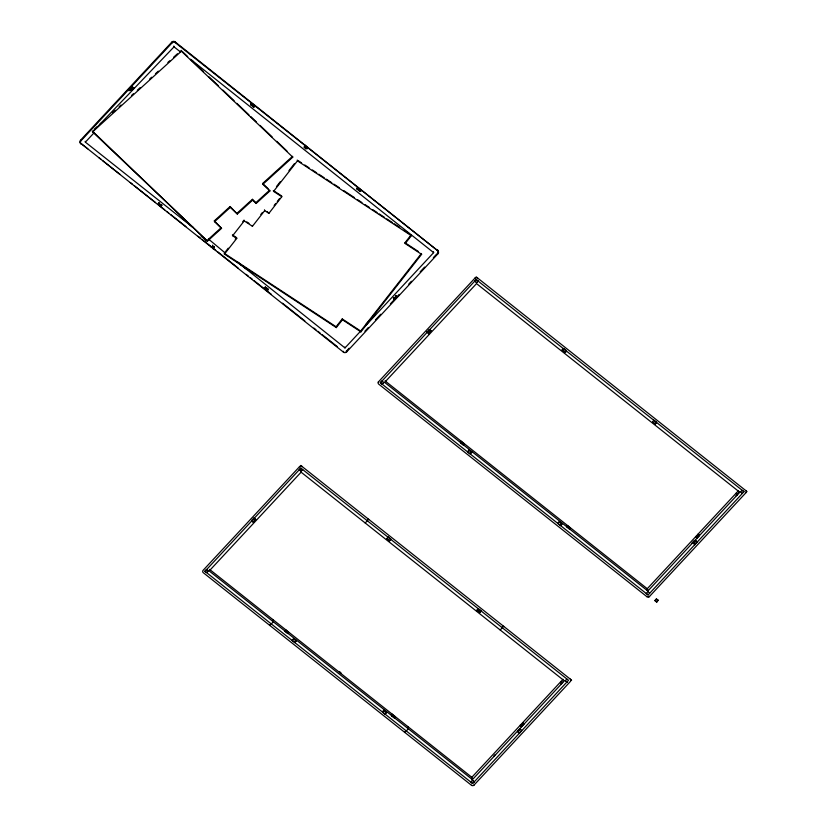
<?xml version="1.0" encoding="UTF-8"?>
<svg xmlns="http://www.w3.org/2000/svg" width="827" height="827" viewBox="0 0 827 827"><rect width="100%" height="100%" fill="white"/><g stroke="black" fill="none" stroke-linecap="round" stroke-linejoin="round"><path stroke-width="1.24" d="M270.16 624.612L269.871 625.481L273.313 621.78L272.724 619.475M405.168 731.626L404.879 732.484L408.311 728.794L407.721 726.478M746.047 492.613L649.515 596.443A2.057 1.881 -14.4 0 1 648.813 596.939M264.495 209.8L264.702 210.616L252.442 226.298L244.244 220.912L244.027 220.085L242.745 221.729M274.14 205.489L275.701 203.473M277.262 201.468L279.598 198.449M264.702 210.616L268.899 213.345L281.79 196.723L281.573 195.896L273.365 190.551L273.572 191.368L281.79 196.723M336.31 327.585L336.103 326.768L342.233 318.933L342.44 319.749L336.31 327.585L224.458 254.106L236.739 238.424L232.635 235.726L244.244 220.912M225.864 251.222L228.242 248.193M235.219 239.272L236.532 237.597L232.428 234.909L232.635 235.726M276.476 186.571L280.374 181.599M288.943 170.651L294.391 163.684M273.572 191.368L297.462 160.862L297.255 160.045M260.836 214.482L262.428 212.456M405.209 243.551L404.992 242.725L411.133 234.889L411.35 235.705L405.209 243.551L421.605 254.323L360.892 331.875L342.44 319.749M360.892 331.875L360.686 331.048L421.388 253.496L421.605 254.323M378.28 382.136A1.871 1.716 -14.4 0 1 378.477 381.836L474.884 278.192A1.943 1.788 -14.4 0 1 477.499 277.862M80.591 143.133A2.316 2.13 -14.4 0 1 80.539 140.228L171.799 42.125A2.316 2.13 -14.4 0 1 175.055 41.836L437.783 250.746A2.316 2.13 -14.4 0 1 437.959 253.765L346.709 351.857A2.316 2.13 -14.4 0 1 343.443 352.147L80.715 143.247L87.796 148.85M80.932 144.063A2.316 2.13 -14.4 0 1 80.746 141.045L172.006 42.952A2.316 2.13 -14.4 0 1 175.272 42.663L437.783 250.746M129.498 88.799L131.793 86.328L132.961 87.92L130.676 90.381L129.498 88.799L130.459 89.554L132.754 87.093L132.961 87.92M129.705 89.616L132 87.155M128.991 90.836L132.589 86.969L132.806 87.786M182.881 218.783L193.156 227.59L85.377 142.151L93.813 133.085L93.606 132.258M160.965 206.44L161.616 204.693L160.965 206.44L158.402 204.403L158.908 202.811L159.125 203.638M253.444 107.034L250.664 104.181L253.444 107.034L254.085 105.287L251.522 103.251L251.015 104.853M158.402 204.403L159.053 202.656M250.881 105.008L251.522 103.251M253.227 106.218L254.085 105.287M212.539 245.185L212.746 246.012L211.392 247.469L211.174 246.653M305.969 148.808L305.752 147.981L307.117 146.513L307.324 147.34L305.969 148.808L304.367 147.537L305.721 146.069L305.514 145.242M214.348 247.283L212.994 248.741L212.777 247.914L214.141 246.456L214.348 247.283L212.746 246.012M360.613 190.375L357.833 187.522L360.613 190.375L359.755 191.306L357.192 189.269L357.119 188.298L357.326 189.114M266.222 287.6L267.927 288.954L267.276 290.701L264.712 288.675L265.364 286.928M357.192 189.269L358.05 188.349M267.276 290.701L267.783 289.109L268 289.936M359.755 191.306L360.396 189.559M374.641 315.004L365.865 324.432L366.072 325.259L433.637 252.628L433.431 251.811M246.932 269.55L236.842 261.559L344.983 347.929L360.293 331.482L360.076 330.655M396.04 296.438L395.823 295.611L396.836 297.069L394.541 299.539L393.58 298.774L395.875 296.314L395.668 295.487M394.541 299.539L394.334 298.712L396.629 296.252M346.11 351.372A2.316 2.13 -14.4 0 0 346.492 351.03L349.128 348.208M364.924 331.224L368.428 327.451M375.448 319.904L380.72 314.25M390.365 303.871L399.141 294.443M408.796 284.064L411.422 281.232M420.199 271.804L424.592 267.09M433.369 257.652L436.873 253.879M299.446 466.769A1.881 1.726 -14.4 0 1 302.082 466.531A1.943 1.788 -14.4 0 0 299.446 466.769L203.07 570.372A1.881 1.726 -14.4 0 0 203.308 572.718L471.545 785.33M251.635 520.524L253.93 518.064L255.533 519.335L253.362 522.292L251.635 520.524L253.362 522.292M427.063 331.958L429.358 329.487L430.96 330.759L428.789 333.715L427.063 331.958L428.789 333.715M204.91 571.178L206.481 569.483C210.554 570.547 205.882 574.424 204.951 571.343L472.662 783.541L568.542 680.28L300.821 468.072L299.24 469.767L301.049 471.338L302.579 469.478L301.049 471.338M380.337 382.601L381.919 380.906L383.718 382.467L382.146 384.162L380.379 382.767L648.099 594.975L743.969 491.703L742.201 490.308L740.63 492.003L742.388 493.399M474.677 281.19L476.249 279.495L478.058 281.066L476.476 282.762L474.719 281.356M204.951 571.343L300.821 468.072M380.379 382.767L476.249 279.495M253.238 521.796L255.533 519.335M428.665 333.219L430.96 330.759M206.667 572.573L208.249 570.878M382.105 383.997L383.718 382.467M478.016 280.901L476.476 282.762M301.1 472.176L209.2 570.961L472.434 779.613L564.324 680.828L301.1 472.176L300.501 469.87M365.214 522.995L368.656 519.294L367.57 519.356M285.067 630.598L285.78 629.823L288.582 632.769L287.868 633.534L285.305 631.508L285.067 630.598L287.868 633.534M460.494 442.021L461.218 441.246L464.009 444.192L463.296 444.957L460.732 442.931L460.494 442.021L463.296 444.957M285.305 631.508L286.018 630.732M460.732 442.931L461.445 442.156M287.631 632.624L288.344 631.859L288.582 632.769M463.068 444.058L463.782 443.282L464.009 444.192M292.251 640.15L293.688 638.609L296.252 640.646L294.95 642.682L292.386 640.646L293.688 638.609M389.424 541.116L390.737 539.08L389.424 541.116L386.736 538.594L388.173 537.054L389.879 538.408M467.689 451.573L469.126 450.033L471.69 452.069L470.377 454.106L467.813 452.069L469.126 450.033M562.164 350.017L563.601 348.477L566.164 350.503L564.862 352.54L562.164 350.017L564.862 352.54M386.86 539.09L388.173 537.054M562.298 350.514L563.601 348.477M294.825 642.186L296.252 640.646M470.253 453.609L471.69 452.069M564.738 352.054L566.164 350.503M382.539 711.716L383.976 710.176L386.54 712.202L385.227 714.239L382.663 712.212L383.976 710.176M557.967 523.14L559.403 521.599L561.967 523.625L560.665 525.662L558.101 523.636L559.403 521.599M479.309 609.292L481.149 611.143L479.712 612.683L477.148 610.646L478.451 608.61M654.736 420.716L656.576 422.566L655.139 424.106L652.575 422.07L653.888 420.033M385.103 713.742L386.54 712.202M479.712 612.683L481.014 610.646M560.53 525.166L561.967 523.625M655.139 424.106L656.452 422.07M391.378 714.859L392.091 714.094L394.892 717.03L394.179 717.805L391.616 715.768L391.378 714.859L394.179 717.805M566.805 526.292L567.529 525.517L570.32 528.453L569.607 529.228L566.805 526.292L568.749 528.546M391.616 715.768L392.329 715.004M567.043 527.192L567.756 526.427M393.941 716.895L394.655 716.13L394.892 717.03M569.379 528.319L570.092 527.554L570.32 528.453M500.211 630.009L503.653 626.308L502.392 626.37M472.434 779.613L471.835 777.297L563.032 679.277M647.861 591.036L384.627 382.384L476.528 283.599L739.762 492.251L647.861 591.036L647.272 588.721L738.459 490.7M520.638 726.003L522.933 723.532L522.695 722.633L523.729 724.173L521.434 726.633L520.4 725.093L521.434 726.633M696.065 537.426L698.36 534.955L698.133 534.056L699.166 535.596L696.872 538.067L695.838 536.516L696.872 538.067M521.206 725.734L523.501 723.263M696.634 537.157L698.929 534.687M493.554 756.354L495.301 754.472M560.51 684.384L562.98 681.727M691.796 543.256L694.432 540.424M697.058 537.591L698.815 535.71M735.937 495.807L740.062 491.383M517.743 731.461L520.038 729L521.641 730.272L519.48 733.229L517.743 731.461L519.346 732.732M693.181 542.884L694.907 544.652L693.181 542.884L695.476 540.424L697.202 542.192L695.476 540.424M472.434 780.285L474.243 781.846L472.434 780.285L470.863 781.98L472.662 783.541M565.234 680.745L567.002 682.141L565.234 680.745L566.815 679.05M649.629 593.114L647.872 591.708L646.29 593.404L648.099 594.975M517.867 731.957L520.162 729.497M693.305 543.38L695.6 540.92M694.783 544.156L697.078 541.695M473.385 785.505A2.057 1.881 -14.4 0 0 474.078 785.019L570.454 681.407A1.861 1.716 -14.4 0 0 570.227 679.07M655.015 600.454L656.452 598.913L658.054 600.185L656.731 602.139L655.015 600.454L656.731 602.139M655.118 600.867L656.452 598.913M656.617 601.725L658.054 600.185M131.317 90.401L133.974 87.631M173.825 46.033L174.032 46.85L92.572 131.896L207.443 241.174L221.564 228.345L214.338 220.861L230.102 206.533L237.328 214.028L252.617 200.134L252.411 199.307L237.111 213.201M94.268 129.332L97.131 126.727M100.005 124.122L101.917 122.386M112.431 112.834L115.294 110.229M119.119 106.755L121.031 105.019M131.545 95.456L133.457 93.72M137.282 90.246L140.156 87.641M149.708 78.958L151.62 77.221M155.445 73.748L158.319 71.143M167.871 62.459L169.783 60.722M173.608 57.249L177.433 53.776M181.165 50.375L181.382 51.202L92.572 131.896L92.355 131.069L207.443 241.174M221.564 228.345L214.555 221.688L230.32 207.36L230.102 206.533M262.872 184.297L262.666 183.47L292.541 156.324L292.758 157.151L262.872 184.297L269.881 190.965L256.122 203.473L252.617 200.134M207.236 240.347L221.347 227.528M256.122 203.473L255.915 202.646L269.674 190.138L269.881 190.965M267.049 211.454L268.899 213.345M298.33 160.748L301.566 162.878M304.801 164.997L309.112 167.84M312.348 169.959L316.658 172.802M318.819 174.218L324.215 177.764M326.365 179.18L331.761 182.726M333.922 184.142L339.308 187.677M343.629 190.52L354.411 197.601M357.646 199.731L361.957 202.563M365.193 204.693L369.514 207.525M372.75 209.655L377.06 212.487M379.221 213.904L384.607 217.449M386.767 218.866L392.163 222.411M394.314 223.828L399.71 227.373M404.021 230.206L409.417 233.752M297.462 160.862L411.35 235.705M404.992 242.725L418.317 251.48M246.828 221.925L248.989 223.342M342.233 318.933L360.686 331.048M336.103 326.768L224.251 253.279L224.458 254.106M378.497 381.795A1.881 1.726 -14.4 0 0 378.735 384.142L646.983 596.753M476.125 276.849L747.05 491.6M476.29 279.66L743.969 491.703M563.735 350.886L565.751 352.488M655.015 423.61L652.575 422.07M251.739 104.078L254.302 106.114M250.571 103.84L254.623 107.055M305.246 147.175L307.272 148.777M356.882 188.101L360.934 191.316M356.975 188.453L359.538 190.479M305.752 147.981L304.15 146.71L304.367 147.537M191.492 60.03L193.518 61.643M174.032 46.85L180.513 51.987L180.296 51.16M433.637 252.628L190.479 59.234M698.36 534.955L699.166 535.596M395.875 296.314L396.836 297.069M394.334 298.712L393.528 298.082L393.745 298.909M431.084 331.255L429.358 329.487M385.041 380.875L647.272 588.721M201.199 236.326L207.277 241.143M268.02 289.295L265.219 287.072L265.436 287.899M159.27 203.483L161.834 205.51M265.581 287.744L268.144 289.781M158.195 203.576L160.758 205.613M265.364 288.53L267.069 289.884M469.25 450.529L471.814 452.565M559.528 522.095L562.102 524.122M656.555 599.327L658.158 600.598M98.92 157.668L100.946 159.28M102.972 160.883L120.163 174.507M130.273 182.519L132.299 184.121M134.315 185.724L155.559 202.563M158.588 204.962L164.656 209.779M166.682 211.381L168.698 212.984M170.724 214.586L185.889 226.608M198.025 236.233L200.051 237.835M202.077 239.437L215.816 250.323M217.832 251.925L238.062 267.958M246.146 274.368L248.172 275.97M250.199 277.583L252.214 279.185M254.24 280.787L271.432 294.412M282.555 303.23L304.801 320.866M313.909 328.081L315.924 329.684M317.95 331.286L319.977 332.888M321.992 334.49L337.168 346.513M300.697 465.425L571.612 680.176M476.941 609.716L479.701 611.908M386.736 538.594L389.3 540.62M479.588 612.187L477.148 610.646M299.24 469.767L301.007 471.173M522.933 723.532L523.729 724.173M255.657 519.832L253.93 518.064M209.613 569.441L471.835 777.297M208.29 571.043L206.481 569.483M293.812 639.106L296.386 641.132M384.1 710.662L386.664 712.698M182.095 51.264L187.688 56.577M191.409 60.113L203.473 71.587M209.035 76.89L218.318 85.708M222.949 90.122L234.082 100.718M236.873 103.365L248.937 114.839M250.788 116.607L256.36 121.9M260.071 125.435L272.124 136.91M276.766 141.324L286.979 151.031M181.382 51.202L292.758 157.151M262.666 183.47L268.206 188.742M252.411 199.307L255.915 202.646M230.32 207.36L237.328 214.028M736.35 492.964L736.94 495.28M560.923 681.541L561.512 683.857M437.752 252.938L437.959 253.765M393.373 297.947L393.58 298.774M359.683 190.324L359.9 191.151M346.492 351.03L346.709 351.857M344.776 347.102L344.983 347.929M343.443 352.147L343.236 351.32A2.316 2.13 -14.4 0 0 343.66 351.589M253.372 106.063L253.589 106.879M252.225 225.471L252.442 226.298M264.506 287.848L264.712 288.675M236.532 237.597L236.739 238.424M175.055 41.836L175.272 42.663M171.799 42.125L172.006 42.952M225.078 252.225L225.285 253.052L208.569 239.137M214.338 220.861L214.555 221.688M161.472 204.838L161.689 205.665M130.304 89.43L130.676 90.381M85.16 141.334L85.377 142.151M80.539 140.228L80.746 141.045M437.566 249.919A2.316 2.13 -14.4 0 1 437.865 252.814M472.682 778.558A2.316 2.13 -14.4 0 1 471.752 778.817M474.078 785.019A1.881 1.726 -14.4 0 1 471.493 785.299M474.884 278.192A1.881 1.726 -14.4 0 1 477.52 277.955M649.515 596.443A1.881 1.726 -14.4 0 1 646.931 596.722M745.654 490.494A1.861 1.716 -14.4 0 1 746.047 492.603M647.965 590.054A2.316 2.13 -14.4 0 1 647.055 590.251M340.652 672.661L339.204 671.514L340.858 673.488L340.652 672.661"/></g></svg>
